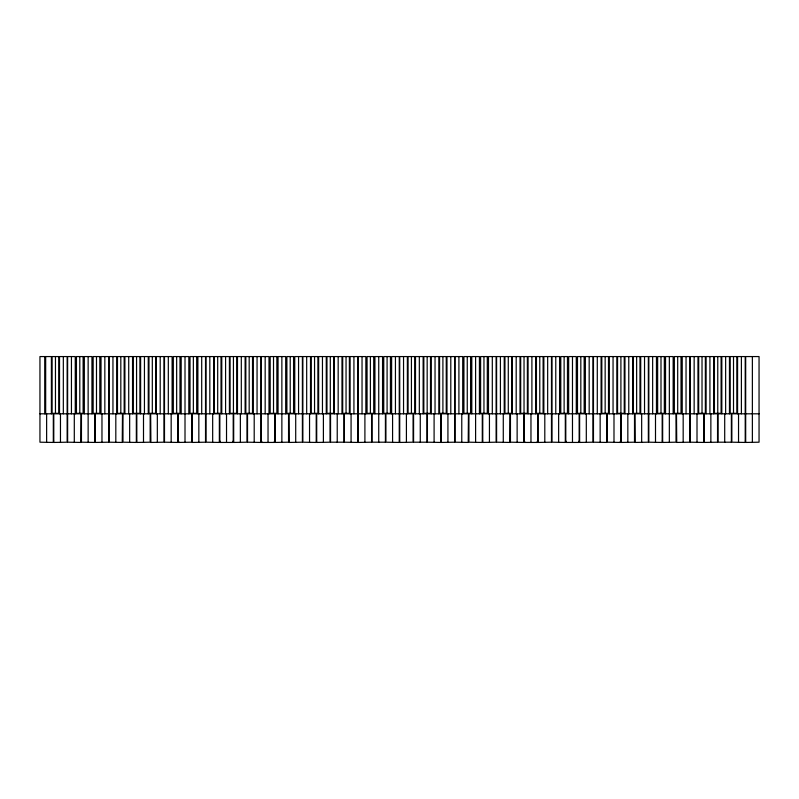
<?xml version="1.0" encoding="UTF-8"?>
<svg xmlns="http://www.w3.org/2000/svg" width="799" height="799" viewBox="0 0 799 799"><rect width="100%" height="100%" fill="white"/><g stroke="black" fill="none" stroke-linecap="round" stroke-linejoin="round"><path stroke-width="1.2" d="M232.729 441.487L233.208 441.008L232.968 442.436L220.085 442.436L219.845 441.008L220.324 441.487M274.237 441.487L274.716 441.008L274.476 442.436L261.593 442.436L261.353 441.008L261.832 441.487M537.168 441.487L537.647 441.008L537.407 442.436L524.524 442.436L524.284 441.008L524.763 441.487M578.676 441.487L579.155 441.008L578.915 442.436L566.032 442.436L565.792 441.008L566.271 441.487M620.194 441.487L620.673 441.008L620.433 442.436L607.32 442.197L607.32 413.812L620.673 413.812L620.673 440.529M39.95 413.812L53.313 413.812L53.313 440.529M67.146 413.812L53.783 413.812L53.783 440.529M67.625 413.812L80.979 413.812L80.739 442.436L67.625 442.197L67.625 356.564L75.256 356.564L75.256 413.812M108.654 413.812L95.291 413.812L95.291 440.529M109.133 413.812L122.487 413.812L122.247 442.436L109.133 442.197L109.133 356.564L116.764 356.564L116.764 413.812M164.015 413.812L150.651 413.812L150.891 442.436L164.015 442.197L164.015 356.564L156.374 356.564L156.374 413.812M164.494 413.812L177.847 413.812L177.847 440.529M205.523 413.812L192.16 413.812L192.399 442.436L205.523 442.197L205.523 356.564L197.882 356.564L197.882 413.812M206.002 413.812L219.355 413.812L219.355 440.529M260.883 413.812L247.52 413.812L247.52 442.197L260.644 442.436L260.883 441.008M261.353 413.812L274.716 413.812L274.716 440.529M302.392 413.812L289.028 413.812L289.268 442.436L302.392 442.197L302.392 356.564L294.751 356.564L294.751 413.812M302.861 413.812L316.224 413.812L316.224 440.529M357.742 413.812L344.389 413.812L344.389 442.197L357.503 442.436L357.742 441.008M358.222 413.812L371.585 413.812L371.585 442.197L358.461 442.436L358.222 441.008M399.25 413.812L385.897 413.812L385.897 442.197L399.021 442.436L399.25 441.008M399.73 413.812L413.093 413.812L413.093 442.197L399.969 442.436L399.73 441.008M454.611 413.812L441.258 413.812L441.258 440.529M455.09 413.812L468.454 413.812L468.214 442.436L455.09 442.197L455.09 356.564L462.721 356.564L462.721 413.812M496.119 413.812L482.766 413.812L482.766 440.529M496.598 413.812L509.962 413.812L509.722 442.436L496.598 442.197L496.598 356.564L504.229 356.564L504.229 413.812M551.48 413.812L538.117 413.812L538.117 440.529M551.959 413.812L565.312 413.812L565.312 440.529M592.988 413.812L579.625 413.812L579.625 440.529M593.467 413.812L606.821 413.812L606.591 442.436L593.467 442.197L593.467 356.564L601.098 356.564L601.098 413.812M648.349 413.812L634.985 413.812L635.225 442.436L648.349 442.197L648.349 356.564L640.718 356.564L640.718 413.812M648.828 413.812L662.181 413.812L662.181 440.529M689.857 413.812L676.493 413.812L676.733 442.436L689.857 442.197L689.857 356.564L682.226 356.564L682.226 413.812M690.336 413.812L703.689 413.812L703.689 440.529M745.217 413.812L731.854 413.812L731.854 442.197L744.978 442.436L745.217 441.008M745.687 413.812L759.05 413.812M178.806 441.487L178.327 441.008L178.567 442.436L191.68 442.197L191.68 413.812L178.327 413.812L178.327 440.529M752.368 356.564L752.368 442.436M745.687 440.529L745.687 356.564L759.05 356.564L759.05 442.197L745.926 442.436L745.687 441.008M745.217 440.529L745.217 356.564L737.577 356.564L737.577 413.812M741.392 356.564L741.392 413.812M738.536 413.812L738.536 442.436M733.512 356.564L733.512 413.333M729.457 413.812L729.457 356.564L721.817 356.564L721.817 413.812M725.642 356.564L725.642 413.812M724.703 413.812L724.703 442.436M717.762 356.564L717.762 413.333M713.737 413.812L713.737 356.564L706.106 356.564L706.106 413.812M710.86 413.812L710.86 442.436M709.921 356.564L709.921 413.812M704.179 440.529L704.179 413.812L717.542 413.812L717.542 442.197L704.418 442.436L704.179 441.008M703.689 441.008L703.45 442.436L690.336 442.197L690.336 356.564L697.966 356.564L697.966 413.812M702.021 356.564L702.021 413.333M697.008 413.812L697.008 442.436M694.151 356.564L694.151 413.812M686.041 356.564L686.041 413.812M683.175 413.812L683.175 442.436M677.692 356.564L677.692 413.333M673.158 413.812L673.158 356.564L665.527 356.564L665.527 413.812M669.342 356.564L669.342 442.436M662.661 440.529L662.661 413.812L676.024 413.812L676.024 442.197L662.9 442.436L662.661 441.008M662.181 441.008L661.942 442.436L648.828 442.197L648.828 356.564L656.458 356.564L656.458 413.812M660.993 356.564L660.993 413.333M655.5 413.812L655.5 442.436M652.643 356.564L652.643 413.812M644.533 356.564L644.533 413.812M641.667 413.812L641.667 442.436M636.643 356.564L636.643 413.333M632.588 413.812L632.588 356.564L624.958 356.564L624.958 413.812M628.773 356.564L628.773 413.812M627.834 413.812L627.834 442.436M621.153 440.529L621.153 413.812L634.506 413.812L634.506 442.197L621.392 442.436L621.153 441.008M620.903 356.564L620.903 413.333M616.868 413.812L616.868 356.564L609.238 356.564L609.238 413.812M613.992 413.812L613.992 442.436M613.053 356.564L613.053 413.812M605.153 356.564L605.153 413.333M600.149 413.812L600.149 442.436M597.282 356.564L597.282 413.812M589.173 356.564L589.173 413.812M586.306 413.812L586.306 442.436M585.357 413.812L585.357 356.564L592.988 356.564L592.988 442.197L579.864 442.436L579.625 441.008M580.823 356.564L580.823 413.333M579.155 440.529L579.155 413.812L565.792 413.812L565.792 440.529M576.289 413.812L576.289 356.564L568.658 356.564L568.658 413.812M572.474 356.564L572.474 442.436M565.312 441.008L565.073 442.436L551.959 442.197L551.959 356.564L559.59 356.564L559.59 413.812M564.124 356.564L564.124 413.333M558.641 413.812L558.641 442.436M555.774 356.564L555.774 413.812M547.665 356.564L547.665 413.812M544.798 413.812L544.798 442.436M543.849 413.812L543.849 356.564L551.48 356.564L551.48 442.197L538.356 442.436L538.117 441.008M539.774 356.564L539.774 413.333M537.647 440.529L537.647 413.812L524.284 413.812L524.284 440.529M535.72 413.812L535.72 356.564L528.089 356.564L528.089 413.812M531.904 356.564L531.904 413.812M530.965 413.812L530.965 442.436M524.034 356.564L524.034 413.333M523.804 440.529L523.804 413.812L510.451 413.812L510.451 442.197L523.565 442.436L523.804 441.008M520.009 413.812L520.009 356.564L512.369 356.564L512.369 413.812M517.133 413.812L517.133 442.436M516.184 356.564L516.184 413.812M508.284 356.564L508.284 413.333M503.28 413.812L503.28 442.436M500.414 356.564L500.414 413.812M492.304 356.564L492.304 413.812M489.437 413.812L489.437 442.436M488.489 413.812L488.489 356.564L496.119 356.564L496.119 442.197L483.005 442.436L482.766 441.008M483.954 356.564L483.954 413.333M482.286 440.529L482.286 413.812L468.923 413.812L468.923 442.197L482.047 442.436L482.286 441.008M479.42 413.812L479.42 356.564L471.79 356.564L471.79 413.812M475.605 356.564L475.605 442.436M467.255 356.564L467.255 413.333M461.772 413.812L461.772 442.436M458.906 356.564L458.906 413.812M450.796 356.564L450.796 413.812M447.929 413.812L447.929 442.436M446.981 413.812L446.981 356.564L454.611 356.564L454.611 442.197L441.497 442.436L441.258 441.008M442.906 356.564L442.906 413.333M440.778 440.529L440.778 413.812L427.415 413.812L427.415 442.197L440.539 442.436L440.778 441.008M438.851 413.812L438.851 356.564L431.22 356.564L431.22 413.812M435.036 356.564L435.036 413.812M434.097 413.812L434.097 442.436M427.165 356.564L427.165 413.333M423.14 413.812L423.14 356.564L415.5 356.564L415.5 413.812M420.264 413.812L420.264 442.436M419.325 356.564L419.325 413.812M411.425 356.564L411.425 413.333M407.37 413.812L407.37 356.564L399.73 356.564L399.73 440.529M406.411 413.812L406.411 442.436M403.545 356.564L403.545 413.812M399.25 440.529L399.25 356.564L391.62 356.564L391.62 413.812M395.435 356.564L395.435 413.812M392.579 413.812L392.579 442.436M387.086 356.564L387.086 413.333M382.551 413.812L382.551 356.564L374.921 356.564L374.921 413.812M378.736 356.564L378.736 442.436M370.386 356.564L370.386 413.333M365.852 413.812L365.852 356.564L358.222 356.564L358.222 440.529M364.903 413.812L364.903 442.436M362.037 356.564L362.037 413.812M357.742 440.529L357.742 356.564L350.112 356.564L350.112 413.812M353.927 356.564L353.927 413.812M351.071 413.812L351.071 442.436M346.047 356.564L346.047 413.333M341.992 413.812L341.992 356.564L334.352 356.564L334.352 413.812M338.167 356.564L338.167 413.812M337.228 413.812L337.228 442.436M330.297 356.564L330.297 413.333M326.272 413.812L326.272 356.564L318.641 356.564L318.641 413.812M323.395 413.812L323.395 442.436M322.456 356.564L322.456 413.812M316.714 440.529L316.714 413.812L330.077 413.812L330.077 442.197L316.953 442.436L316.714 441.008M316.224 441.008L315.985 442.436L302.861 442.197L302.861 356.564L310.501 356.564L310.501 413.812M314.556 356.564L314.556 413.333M309.543 413.812L309.543 442.436M306.686 356.564L306.686 413.812M298.566 356.564L298.566 413.812M295.71 413.812L295.71 442.436M290.217 356.564L290.217 413.333M285.692 413.812L285.692 356.564L278.052 356.564L278.052 413.812M281.867 356.564L281.867 442.436M275.196 440.529L275.196 413.812L288.549 413.812L288.549 442.197L275.435 442.436L275.196 441.008M273.518 356.564L273.518 413.333M268.993 413.812L268.993 356.564L261.353 356.564L261.353 440.529M268.035 413.812L268.035 442.436M265.168 356.564L265.168 413.812M260.883 440.529L260.883 356.564L253.243 356.564L253.243 413.812M257.058 356.564L257.058 413.812M254.202 413.812L254.202 442.436M249.178 356.564L249.178 413.333M245.123 413.812L245.123 356.564L237.483 356.564L237.483 413.812M241.308 356.564L241.308 413.812M240.359 413.812L240.359 442.436M233.688 440.529L233.688 413.812L247.041 413.812L247.041 442.197L233.927 442.436L233.688 441.008M233.428 356.564L233.428 413.333M233.208 440.529L233.208 413.812L219.845 413.812L219.845 440.529M229.403 413.812L229.403 356.564L221.772 356.564L221.772 413.812M226.526 413.812L226.526 442.436M225.588 356.564L225.588 413.812M219.355 441.008L219.116 442.436L206.002 442.197L206.002 356.564L213.633 356.564L213.633 413.812M217.688 356.564L217.688 413.333M212.674 413.812L212.674 442.436M209.817 356.564L209.817 413.812M201.708 356.564L201.708 413.812M198.841 413.812L198.841 442.436M193.358 356.564L193.358 413.333M188.824 413.812L188.824 356.564L181.183 356.564L181.183 413.812M185.008 356.564L185.008 442.436M177.847 441.008L177.608 442.436L164.494 442.197L164.494 356.564L172.125 356.564L172.125 413.812M176.659 356.564L176.659 413.333M171.166 413.812L171.166 442.436M168.309 356.564L168.309 413.812M160.2 356.564L160.2 413.812M157.333 413.812L157.333 442.436M152.309 356.564L152.309 413.333M148.254 413.812L148.254 356.564L140.624 356.564L140.624 413.812M144.439 356.564L144.439 413.812M143.5 413.812L143.5 442.436M136.819 440.529L136.819 413.812L150.172 413.812L150.172 442.197L137.058 442.436L136.819 441.008M136.569 356.564L136.569 413.333M136.339 440.529L136.339 413.812L122.976 413.812L122.976 442.197L136.1 442.436L136.339 441.008M132.534 413.812L132.534 356.564L124.904 356.564L124.904 413.812M129.658 413.812L129.658 442.436M128.719 356.564L128.719 413.812M120.819 356.564L120.819 413.333M115.815 413.812L115.815 442.436M112.949 356.564L112.949 413.812M104.839 356.564L104.839 413.812M101.972 413.812L101.972 442.436M101.024 413.812L101.024 356.564L108.654 356.564L108.654 442.197L95.53 442.436L95.291 441.008M96.489 356.564L96.489 413.333M94.821 440.529L94.821 413.812L81.458 413.812L81.458 442.197L94.582 442.436L94.821 441.008M91.955 413.812L91.955 356.564L84.324 356.564L84.324 413.812M88.14 356.564L88.14 442.436M79.79 356.564L79.79 413.333M74.297 413.812L74.297 442.436M71.441 356.564L71.441 413.812M63.331 356.564L63.331 413.812M60.464 413.812L60.464 442.436M59.516 413.812L59.516 356.564L67.146 356.564L67.146 442.197L54.022 442.436L53.783 441.008M55.461 356.564L55.461 413.333M53.313 441.008L53.074 442.436L39.95 442.197L39.95 356.564L51.396 356.564L51.396 413.812M46.632 413.812L46.632 442.436M45.673 356.564L45.673 413.812M44.724 356.564L44.724 413.812M343.91 442.197L330.546 442.197L330.546 413.812L343.91 413.812L343.91 442.197M385.418 442.197L372.054 442.197L372.054 413.812L385.418 413.812L385.418 442.197M426.946 442.197L413.582 442.197L413.582 413.812L426.946 413.812L426.946 442.197M731.375 442.197L718.021 442.197L718.021 413.812L731.375 413.812L731.375 442.197M58.796 356.564L52.115 356.564L52.115 413.333L58.796 413.333L58.796 356.564M83.126 356.564L76.444 356.564L76.444 413.333L83.126 413.333L83.126 356.564M99.825 356.564L93.143 356.564L93.143 413.333L99.825 413.333L99.825 356.564M124.165 356.564L117.483 356.564L117.483 413.333L124.165 413.333L124.165 356.564M139.905 356.564L133.223 356.564L133.223 413.333L139.905 413.333L139.905 356.564M155.645 356.564L148.974 356.564L148.974 413.333L155.645 413.333L155.645 356.564M179.995 356.564L173.313 356.564L173.313 413.333L179.995 413.333L179.995 356.564M196.694 356.564L190.012 356.564L190.012 413.333L196.694 413.333L196.694 356.564M221.023 356.564L214.352 356.564L214.352 413.333L221.023 413.333L221.023 356.564M236.774 356.564L230.092 356.564L230.092 413.333L236.774 413.333L236.774 356.564M252.514 356.564L245.832 356.564L245.832 413.333L252.514 413.333L252.514 356.564M276.863 356.564L270.182 356.564L270.182 413.333L276.863 413.333L276.863 356.564M293.563 356.564L286.881 356.564L286.881 413.333L293.563 413.333L293.563 356.564M317.892 356.564L311.211 356.564L311.211 413.333L317.892 413.333L317.892 356.564M333.642 356.564L326.961 356.564L326.961 413.333L333.642 413.333L333.642 356.564M349.383 356.564L342.701 356.564L342.701 413.333L349.383 413.333L349.383 356.564M373.732 356.564L367.051 356.564L367.051 413.333L373.732 413.333L373.732 356.564M390.431 356.564L383.75 356.564L383.75 413.333L390.431 413.333L390.431 356.564M414.761 356.564L408.079 356.564L408.079 413.333L414.761 413.333L414.761 356.564M430.501 356.564L423.83 356.564L423.83 413.333L430.501 413.333L430.501 356.564M446.251 356.564L439.57 356.564L439.57 413.333L446.251 413.333L446.251 356.564M470.601 356.564L463.919 356.564L463.919 413.333L470.601 413.333L470.601 356.564M487.29 356.564L480.618 356.564L480.618 413.333L487.29 413.333L487.29 356.564M511.63 356.564L504.948 356.564L504.948 413.333L511.63 413.333L511.63 356.564M527.37 356.564L520.688 356.564L520.688 413.333L527.37 413.333L527.37 356.564M543.12 356.564L536.439 356.564L536.439 413.333L543.12 413.333L543.12 356.564M567.46 356.564L560.788 356.564L560.788 413.333L567.46 413.333L567.46 356.564M584.159 356.564L577.487 356.564L577.487 413.333L584.159 413.333L584.159 356.564M608.498 356.564L601.817 356.564L601.817 413.333L608.498 413.333L608.498 356.564M624.239 356.564L617.557 356.564L617.557 413.333L624.239 413.333L624.239 356.564M639.979 356.564L633.307 356.564L633.307 413.333L639.979 413.333L639.979 356.564M664.329 356.564L657.647 356.564L657.647 413.333L664.329 413.333L664.329 356.564M681.028 356.564L674.346 356.564L674.346 413.333L681.028 413.333L681.028 356.564M705.357 356.564L698.686 356.564L698.686 413.333L705.357 413.333L705.357 356.564M721.107 356.564L714.426 356.564L714.426 413.333L721.107 413.333L721.107 356.564M736.848 356.564L730.166 356.564L730.166 413.333L736.848 413.333L736.848 356.564"/></g></svg>
